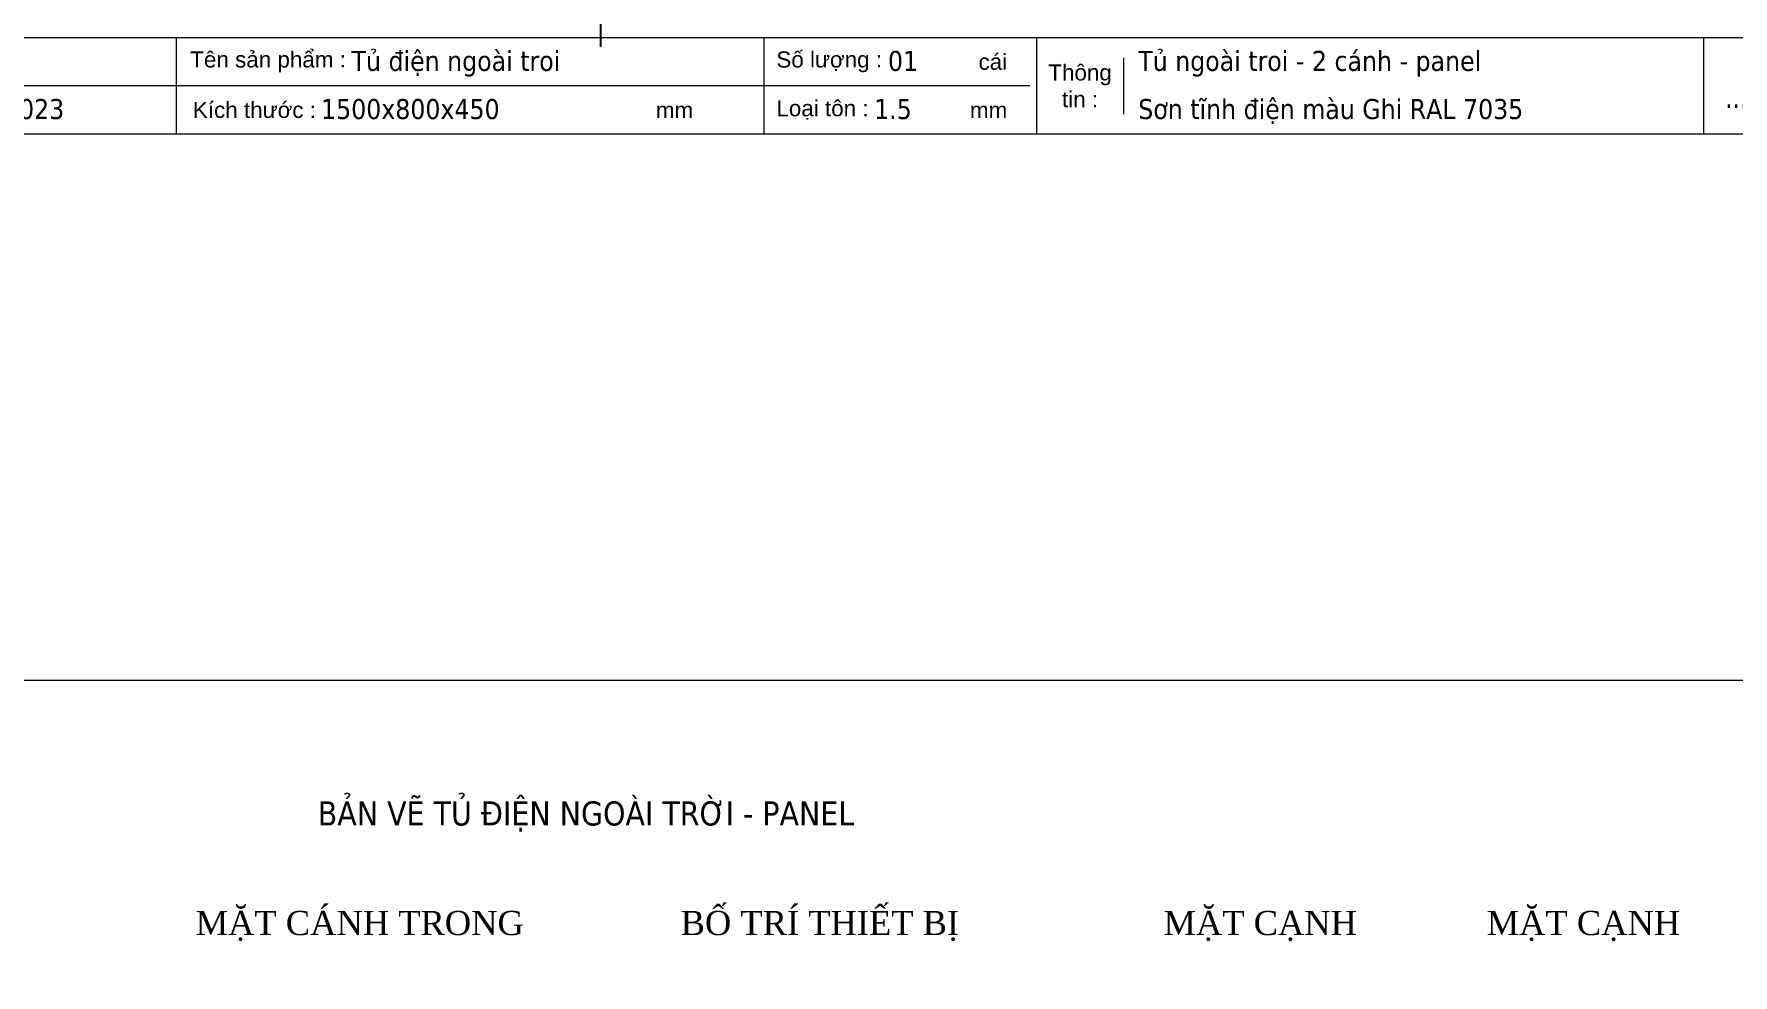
# Model space of a CAD drawing. Header units: inches. Extents: x 21 to 136330, y 8 to 58290.
# Drawn here: x 3319 to 7789, y 23563 to 26037 of the extents above; entities that cross this region are included whole.
import ezdxf
from ezdxf.enums import TextEntityAlignment as Align

# ---------------------------------------------------------------- set-up
doc = ezdxf.new("R2010")
doc.units = ezdxf.units.IN
doc.header["$MEASUREMENT"] = 0
doc.layers.add('0 TĂNG CỨNG', color=7, linetype='Continuous', lineweight=15)
doc.layers.add('1-EMC-ACESS', color=4, linetype='Continuous')
doc.layers.add('@.0.DM. NÉT CHÍNH', color=7, linetype='Continuous')
doc.styles.add('ARIAL', font='arial.ttf')
doc.styles.add('Tahoma (Input Text)', font='tahoma.ttf')

# ---------------------------------------------------------------- blocks, each defined once
blk = doc.blocks.new('KHUNG KT1')
at = {"color": 7}
for p, q in [((7128, -4752), (0, -4752)), ((2294.1, -4752), (2294.1, -5040)), ((4052.8, -4752), (4052.8, -5040)), ((4868.8, -4752), (4868.8, -5040)), ((6864, -4752), (6864, -5040)), ((5128.7, -4812), (5128.7, -4980)), ((4848, -4896), (0, -4896))]:
    blk.add_line(p, q, dxfattribs=at)
blk.add_lwpolyline([(0, 0), (7128, 0), (7128, -5040), (0, -5040)], close=True, dxfattribs=at)
at = {"color": 2, "char_height": 48, "style": 'ARIAL'}
for s, insert, width, attachment_point in [('  Tên sản phẩm :', (2299.1, -4824), 2202.321, 4), ('  Số lượng :', (4052.8, -4824), 2202.321, 4), ('cái', (4695, -4824), 2202.321, 4), ('Thông\\Ptin :', (4998.8, -4896), 259.945, 5), ('  Kích thước :', (2307, -4968), 2202.321, 4), ('mm', (3729.5, -4968), 2202.321, 4), ('  Loại tôn :', (4052.8, -4968), 2202.321, 4), ('mm', (4669.3, -4968), 2202.321, 4)]:
    blk.add_mtext(s, dxfattribs=dict(at, insert=insert, width=width, attachment_point=attachment_point))
at = {"color": 1, "style": 'Tahoma (Input Text)', "flags": 8}
for tag, p in [('#01', (328.9, -4851.1)), ('#03', (1514.7, -4846.3)), ('#05', (2819, -4851.1)), ('#07', (4424, -4851.1)), ('#09', (5172.9, -4851.1)), ('#02', (189.8, -4995.1)), ('#04', (1755.3, -4995.1)), ('#06', (2727.8, -4995.1)), ('#08', (4382.7, -4995.1)), ('#10', (5172.9, -4995.1))]:
    blk.add_attdef(tag, p, '', height=60, dxfattribs=at)
blk.add_attdef('#11', text='', height=60, dxfattribs=at).set_placement((6996, -4961.6), align=Align.CENTER)
at = {"layer": '0 TĂNG CỨNG', "color": 1, "style": 'ARIAL'}
blk.add_attdef('#12', (852.8, -4987.6), '', height=60, dxfattribs=at)

msp = doc.modelspace()

# ---------------------------------------------------------------- linework, layer by layer
at = {"layer": '@.0.DM. NÉT CHÍNH'}
msp.add_line((4809.7289, 30182.2946), (4809.7289, 26003.8714), dxfattribs=at)

# ---------------------------------------------------------------- block references
at = {"layer": '0 TĂNG CỨNG', "color": 1}
ref = msp.add_blockref('KHUNG KT1', (1675.9116, 30205.7146), dxfattribs=dict(at, xscale=0.8792977987369557, yscale=0.8792977987369557, zscale=0.8792977987369557))
ref.add_attrib('#04', '/2023', (3219.3456, 25813.5689), dxfattribs={"layer": '0', "color": 1, "height": 52.75787, "style": 'Tahoma (Input Text)'})
ref.add_attrib('#05', 'Tủ điện ngoài troi', (4154.6601, 25940.1878), dxfattribs={"layer": '0', "color": 1, "height": 52.757868, "style": 'Tahoma (Input Text)'})
ref.add_attrib('#06', '1500x800x450', (4074.4972, 25813.5689), dxfattribs={"layer": '0', "color": 1, "height": 52.757868, "style": 'Tahoma (Input Text)'})
ref.add_attrib('#07', '01', (5565.9381, 25940.1878), dxfattribs={"layer": '0', "color": 1, "height": 52.75787, "style": 'Tahoma (Input Text)'})
ref.add_attrib('#08', '1.5', (5529.5695, 25813.5689), dxfattribs={"layer": '0', "color": 1, "height": 52.75787, "style": 'Tahoma (Input Text)'})
ref.add_attrib('#10', 'Sơn tĩnh điện màu Ghi RAL 7035', (6224.4311, 25813.5689), dxfattribs={"layer": '0', "color": 1, "height": 52.757868, "style": 'Tahoma (Input Text)'})
ref.add_attrib('#09', 'Tủ ngoài troi - 2 cánh - panel', (6224.4311, 25940.1878), dxfattribs={"layer": '0', "color": 1, "height": 52.757868, "style": 'Tahoma (Input Text)'})
ref.add_attrib('#11', '......', dxfattribs={"layer": '0', "color": 1, "height": 52.75787, "style": 'Tahoma (Input Text)'}).set_placement((7827.4647, 25842.9601), align=Align.CENTER)
at = {"layer": '0 TĂNG CỨNG', "color": 1, "xscale": 0.8802084669719292, "yscale": 0.8802084669719292, "zscale": 0.8802084669719292}
msp.add_blockref('KHUNG KT1', (1933.8056, 24337.5899), dxfattribs=at)

# ---------------------------------------------------------------- texts
at = {"layer": '1-EMC-ACESS', "color": 1, "linetype": 'ByBlock', "lineweight": -2, "char_height": 63.504, "attachment_point": 2, "style": 'ARIAL'}
for s, insert, width in [('\\fTahoma|b0|i0;BẢN VẼ TỦ ĐIỆN NGOÀI TRỜI - PANEL', (4771.3063, 24019.2932), 1871.702188), ('{\\fTimes New Roman|b0|i0|c0|p18;\\C7;MẶT CÁNH TRONG}', (4176.1941, 23731.1573), 972.626469), ('{\\fTimes New Roman|b0|i0|c0|p18;\\C7;BỐ TRÍ THIẾT BỊ}', (5386.7685, 23731.1573), 972.626469), ('{\\fTimes New Roman|b0|i0|c0|p18;\\C7;MẶT CẠNH}', (6545.3565, 23731.1573), 972.626469), ('{\\fTimes New Roman|b0|i0|c0|p18;\\C7;MẶT CẠNH}', (7395.667, 23731.1573), 972.626469)]:
    msp.add_mtext(s, dxfattribs=dict(at, insert=insert, width=width))

doc.saveas('drawing.dxf')
